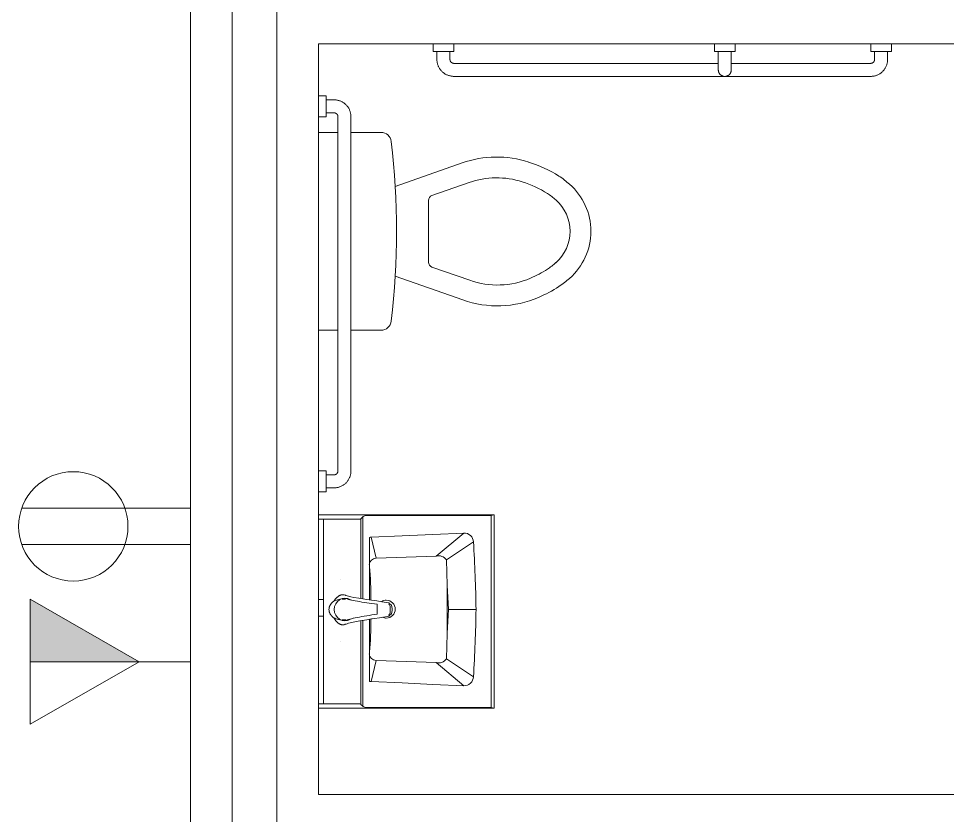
# Model space of a CAD drawing. Header units: inches. Extents: x 1 to 4574, y -953 to 1388.
# Drawn here: x 2919.8 to 3008.9, y -79.3 to -2.8 of the extents above; entities that cross this region are included whole.
import ezdxf

# ---------------------------------------------------------------- set-up
doc = ezdxf.new("R2010")
doc.units = ezdxf.units.IN
doc.header["$MEASUREMENT"] = 0
for name, color, linetype, lineweight in [('A-ANNO-NOTE', 131, 'Continuous', 20), ('A-WALL', 113, 'Continuous', 50), ('P-SANR-FIXT', 6, 'Continuous', 9), ('Q-SPCQ', 91, 'Continuous', 9)]:
    doc.layers.add(name, color=color, linetype=linetype, lineweight=lineweight)

# ---------------------------------------------------------------- blocks, each defined once
blk = doc.blocks.new('Sink - Restroom - Wall Mounted - Default-951108-3rd Floor New Construction - Tel_Data_Elec Plan')
at = {"layer": 'P-SANR-FIXT', "lineweight": 13}
for p, q in [((-9.511, -15.36), (-9.511, 1.5)), ((-0.676, 0.999), (-9.095, 0.999)), ((-9.093, 1.5), (-9.093, 0.999)), ((-9.093, 0.999), (-9.093, -2.406)), ((-0.676, 1.5), (-0.676, 0.999)), ((-0.676, 0.999), (0.027, 0.999)), ((0.027, 0.999), (0.939, 0.999)), ((0.939, 0.999), (0.939, 1.5)), ((8.646, 0.999), (0.939, 0.999)), ((8.646, 0.999), (8.646, 1.5)), ((8.649, -2.406), (8.649, 0.999)), ((9.065, 1.5), (9.065, -15.35)), ((-9.131, -2.585), (-9.315, -2.765)), ((-9.131, -2.585), (-1.1, -2.585)), ((1.02, -2.585), (8.687, -2.585)), ((8.871, -2.765), (8.687, -2.585)), ((-9.447, -3.387), (-9.447, -15.089)), ((-9.315, -2.765), (-1.07, -2.765)), ((-4.924, -4.042), (-6.951, -3.561)), ((-6.925, -3.387), (-0.968, -3.387)), ((1.088, -3.387), (0.892, -3.412)), ((0.895, -3.387), (6.876, -3.387)), ((0.991, -2.765), (8.871, -2.765)), ((6.924, -3.561), (4.896, -4.042)), ((9.004, -15.089), (9.004, -3.387)), ((-4.924, -4.042), (-5.124, -9.789)), ((5.097, -9.789), (4.896, -4.042)), ((-7.341, -12.447), (-5.124, -9.789)), ((7.313, -12.447), (5.097, -9.789)), ((-4.761, -10.785), (-6.485, -13.377)), ((-4.761, -10.785), (-2.331, -10.87)), ((-2.331, -10.87), (2.304, -10.87)), ((-0.014, -13.627), (-0.014, -10.968)), ((2.304, -10.87), (4.733, -10.785)), ((6.457, -13.377), (4.733, -10.785)), ((-9.447, -15.089), (-9.511, -15.36)), ((-9.447, -15.089), (9.004, -15.089)), ((9.065, -15.35), (9.004, -15.089)), ((-9.511, -15.36), (9.062, -15.36)), ((9.062, -15.36), (9.065, -15.35))]:
    blk.add_line(p, q, dxfattribs=at)
at = {"layer": 'P-SANR-FIXT', "lineweight": 13, "flags": 128}
for points in [[(-9.093, -2.406), (-9.094, -2.45), (-9.098, -2.491), (-9.104, -2.527), (-9.111, -2.555), (-9.121, -2.575), (-9.131, -2.585)], [(8.687, -2.585), (8.677, -2.575), (8.668, -2.555), (8.66, -2.527), (8.654, -2.491), (8.65, -2.45), (8.649, -2.406)], [(-9.315, -2.765), (-9.35, -2.8), (-9.382, -2.869), (-9.409, -2.969), (-9.43, -3.094), (-9.443, -3.236), (-9.447, -3.387)], [(-7.341, -12.447), (-7.211, -9.485), (-7.081, -6.523), (-6.951, -3.561)], [(6.924, -3.561), (7.054, -6.523), (7.183, -9.485), (7.313, -12.447)], [(9.004, -3.387), (8.999, -3.236), (8.986, -3.094), (8.966, -2.969), (8.938, -2.869), (8.906, -2.8), (8.871, -2.765)], [(-0.014, -10.968), (-1.172, -10.919), (-2.331, -10.87)], [(2.304, -10.87), (1.145, -10.919), (-0.014, -10.968)]]:
    blk.add_lwpolyline(points, dxfattribs=at)
at = {"layer": 'P-SANR-FIXT', "lineweight": 13}
for centre, radius, start, end in [((-6.112, -3.598), 0.84, 165.45248, 177.48865), ((-4.26, -4.042), 0.663, 91.91553, 180), ((-0.996, 29.175), 32.717, 264.48861, 270.08642), ((0.968, 29.175), 32.717, 269.83727, 275.51139), ((4.233, -4.042), 0.663, 360, 88.08447), ((5.977, -3.726), 0.961, 9.87992, 20.65904), ((0.008, -5.013), 0.856, 155.77757, 180), ((0.008, -5.013), 0.856, 180, 360), ((0.008, -5.013), 0.856, 0, 30), ((-4.244, -10.032), 0.913, 164.55702, 235.5318), ((4.217, -10.032), 0.913, 304.4682, 15.44298), ((-6.45, -12.486), 0.892, 177.48865, 267.79303), ((6.423, -12.486), 0.892, 272.20697, 2.51135), ((2.324, 131.109), 144.754, 266.51135, 269.07471), ((-2.351, 131.109), 144.754, 270.92529, 273.48865)]:
    blk.add_arc(centre, radius, start, end, dxfattribs=at)
blk = doc.blocks.new('Faucet-Restroom - Default-1769173-3rd Floor New Construction - Tel_Data_Elec Plan')
at = {"layer": 'P-SANR-FIXT', "lineweight": 13}
for p, q in [((-0.656, 6.128), (-0.656, 5.937)), ((0.344, 5.937), (0.344, 6.128)), ((-1.156, 1.718), (-1.156, 1.463)), ((0.844, 1.473), (0.844, 1.718))]:
    blk.add_line(p, q, dxfattribs=at)
at = {"layer": 'P-SANR-FIXT', "lineweight": 13, "flags": 128}
for points in [[(-0.648, 6.155), (-0.622, 6.181), (-0.581, 6.205), (-0.526, 6.226), (-0.458, 6.244), (-0.379, 6.259), (-0.293, 6.268), (-0.202, 6.273), (-0.11, 6.273), (-0.019, 6.268), (0.067, 6.259), (0.145, 6.244), (0.213, 6.226), (0.269, 6.205), (0.31, 6.181), (0.335, 6.155)], [(-0.809, 5.944), (-0.907, 5.276), (-0.974, 4.808), (-1.047, 4.3)], [(0.496, 5.944), (0.599, 5.29), (0.741, 4.357), (0.75, 4.3)], [(-1.047, 4.3), (-1.114, 3.84), (-1.233, 3.084), (-1.32, 2.6), (-1.383, 2.295), (-1.473, 1.947), (-1.508, 1.843), (-1.524, 1.802)], [(1.255, 1.819), (1.238, 1.858), (1.206, 1.946), (1.162, 2.091), (1.055, 2.54), (0.933, 3.177), (0.824, 3.83), (0.75, 4.3)], [(-1.24, 1.748), (-1.203, 2.014), (-1.095, 2.262)], [(-1.152, 1.808), (-1.155, 1.768), (-1.156, 1.727), (-1.156, 1.718)], [(-1.101, 2.232), (-1.098, 2.241), (-1.073, 2.322), (-1.027, 2.52)], [(0.685, 2.561), (0.731, 2.374), (0.758, 2.287), (0.767, 2.262)], [(0.782, 2.262), (0.891, 2.014), (0.928, 1.748)], [(0.844, 1.718), (0.843, 1.759), (0.841, 1.8), (0.836, 1.841)], [(-3.084, 1.332), (-3.084, 1.332), (-3.084, 1.332), (-3.084, 1.332), (-3.084, 1.332), (-3.084, 1.332), (-3.084, 1.332), (-3.084, 1.331), (-3.084, 1.331), (-3.084, 1.331), (-3.084, 1.331), (-3.084, 1.33), (-3.084, 1.33), (-3.084, 1.33), (-3.084, 1.329), (-3.084, 1.329), (-3.084, 1.329), (-3.084, 1.328), (-3.084, 1.328), (-3.084, 1.328), (-3.084, 1.327), (-3.084, 1.327), (-3.084, 1.326), (-3.084, 1.326), (-3.084, 1.325), (-3.084, 1.325), (-3.084, 1.324), (-3.084, 1.324), (-3.084, 1.323), (-3.084, 1.323), (-3.084, 1.322), (-3.084, 1.322), (-3.084, 1.321), (-3.084, 1.321), (-3.084, 1.32), (-3.084, 1.32), (-3.084, 1.319), (-3.084, 1.319), (-3.084, 1.318), (-3.084, 1.318), (-3.084, 1.317), (-3.084, 1.317), (-3.084, 1.316), (-3.084, 1.316), (-3.084, 1.315), (-3.084, 1.315), (-3.084, 1.314), (-3.084, 1.314), (-3.084, 1.313), (-3.084, 1.313), (-3.084, 1.313), (-3.084, 1.312), (-3.084, 1.312), (-3.084, 1.311), (-3.084, 1.311), (-3.084, 1.311), (-3.084, 1.31), (-3.084, 1.31), (-3.084, 1.31), (-3.084, 1.309), (-3.084, 1.309), (-3.084, 1.309), (-3.084, 1.309), (-3.084, 1.308), (-3.084, 1.308), (-3.084, 1.308), (-3.084, 1.308), (-3.084, 1.308), (-3.084, 1.307), (-3.084, 1.307), (-3.084, 1.307)], [(0.928, 1.748), (0.891, 1.483), (0.782, 1.235), (0.61, 1.022), (0.386, 0.859), (0.124, 0.756), (-0.156, 0.721), (-0.437, 0.756), (-0.698, 0.859), (-0.923, 1.022), (-1.095, 1.235), (-1.203, 1.483), (-1.24, 1.748)], [(2.928, 1.307), (2.928, 1.307), (2.928, 1.307), (2.928, 1.307), (2.928, 1.308), (2.928, 1.308), (2.928, 1.308), (2.928, 1.308), (2.928, 1.308), (2.928, 1.309), (2.928, 1.309), (2.928, 1.309), (2.928, 1.309), (2.928, 1.31), (2.928, 1.31), (2.928, 1.31), (2.928, 1.311), (2.928, 1.311), (2.928, 1.312), (2.928, 1.312), (2.928, 1.312), (2.928, 1.313), (2.928, 1.313), (2.928, 1.314), (2.928, 1.314), (2.928, 1.315), (2.928, 1.315), (2.928, 1.316), (2.928, 1.316), (2.928, 1.317), (2.928, 1.317), (2.928, 1.318), (2.928, 1.318), (2.928, 1.319), (2.928, 1.319), (2.928, 1.32), (2.928, 1.32), (2.928, 1.321), (2.928, 1.321), (2.928, 1.322), (2.928, 1.322), (2.928, 1.323), (2.928, 1.323), (2.928, 1.324), (2.928, 1.324), (2.928, 1.325), (2.928, 1.325), (2.928, 1.326), (2.928, 1.326), (2.928, 1.326), (2.928, 1.327), (2.928, 1.327), (2.928, 1.328), (2.928, 1.328), (2.928, 1.328), (2.928, 1.329), (2.928, 1.329), (2.928, 1.33), (2.928, 1.33), (2.928, 1.33), (2.928, 1.33), (2.928, 1.331), (2.928, 1.331), (2.928, 1.331), (2.928, 1.331), (2.928, 1.332), (2.928, 1.332), (2.928, 1.332), (2.928, 1.332), (2.928, 1.332), (2.928, 1.332)]]:
    blk.add_lwpolyline(points, dxfattribs=at)
at = {"layer": 'P-SANR-FIXT', "lineweight": 13}
for centre, major_axis, start_param, end_param in [((-0.184, 4.694), (1.963, 0), 1.327973, 1.81362), ((-0.184, 4.967), (1.614, 0), 4.415652, 5.009126)]:
    blk.add_ellipse(centre, major_axis=major_axis, ratio=0.079199, start_param=start_param, end_param=end_param, dxfattribs=at)
for points, knots in [([(-0.809, 5.939), (-0.809, 5.962), (-0.762, 6.009), (-0.577, 6.061), (-0.339, 6.089), (-0.095, 6.094), (0.102, 6.081), (0.24, 6.061), (0.329, 6.042), (0.402, 6.02), (0.456, 5.994), (0.489, 5.967), (0.497, 5.948), (0.497, 5.939)], [-1, -1, -1, -1, -0.852941, -0.705882, -0.588235, -0.470588, -0.352941, -0.294118, -0.235294, -0.176471, -0.117647, -0.058824, 0, 0, 0, 0]), ([(-1.58, 1.575), (-1.57, 1.647), (-1.55, 1.724), (-1.521, 1.794), (-1.517, 1.804)], [0, 0, 0, 0, 0.05555556, 0.06468184, 0.06468184, 0.06468184, 0.06468184]), ([(1.248, 1.82), (1.26, 1.793), (1.289, 1.719), (1.308, 1.636), (1.316, 1.582)], [0.9320871, 0.9320871, 0.9320871, 0.9320871, 0.95833333, 1, 1, 1, 1]), ([(-0.981, 0.718), (-1.047, 0.754), (-1.14, 0.815), (-1.238, 0.896), (-1.291, 0.946), (-1.335, 0.992), (-1.383, 1.047), (-1.425, 1.101), (-1.451, 1.141), (-1.465, 1.165), (-1.486, 1.2), (-1.515, 1.256), (-1.541, 1.32), (-1.556, 1.372), (-1.569, 1.425), (-1.579, 1.492), (-1.581, 1.547), (-1.58, 1.575)], [0, 0, 0, 0, 0.2, 0.3, 0.35, 0.4, 0.475, 0.55, 0.5875, 0.60625, 0.625, 0.7, 0.775, 0.8125, 0.85, 0.925, 1, 1, 1, 1]), ([(-1.153, 1.361), (-1.148, 1.289), (-1.128, 1.133), (-1.065, 0.912), (-1.01, 0.78), (-0.981, 0.718)], [0.68454, 0.68454, 0.68454, 0.68454, 0.7777778, 0.8888889, 1, 1, 1, 1]), ([(1.316, 1.582), (1.316, 1.542), (1.313, 1.483), (1.299, 1.406), (1.285, 1.35), (1.265, 1.294), (1.24, 1.24), (1.216, 1.195), (1.196, 1.161), (1.175, 1.128), (1.147, 1.087), (1.11, 1.041), (1.071, 0.996), (1.03, 0.954), (0.988, 0.913), (0.928, 0.862), (0.818, 0.778), (0.716, 0.718), (0.643, 0.683)], [0, 0, 0, 0, 0.1, 0.15, 0.2, 0.25, 0.3, 0.35, 0.375, 0.4, 0.45, 0.5, 0.55, 0.6, 0.65, 0.7, 0.8, 1, 1, 1, 1]), ([(0.643, 0.683), (0.674, 0.743), (0.733, 0.874), (0.808, 1.108), (0.834, 1.28), (0.84, 1.368)], [0, 0, 0, 0, 0.1111111, 0.2222222, 0.3329449, 0.3329449, 0.3329449, 0.3329449]), ([(-0.981, 0.718), (-0.952, 0.671), (-0.903, 0.603), (-0.838, 0.531), (-0.799, 0.492), (-0.769, 0.463), (-0.738, 0.437), (-0.696, 0.402), (-0.642, 0.363), (-0.584, 0.327), (-0.536, 0.301), (-0.498, 0.283), (-0.459, 0.267), (-0.405, 0.248), (-0.307, 0.22), (-0.217, 0.209), (-0.156, 0.207)], [0, 0, 0, 0, 0.166667, 0.25, 0.291667, 0.333333, 0.375, 0.416667, 0.5, 0.583333, 0.625, 0.666667, 0.708333, 0.75, 0.833333, 1, 1, 1, 1]), ([(-0.156, 0.207), (-0.098, 0.209), (-0.013, 0.22), (0.081, 0.246), (0.133, 0.264), (0.171, 0.279), (0.207, 0.295), (0.254, 0.319), (0.309, 0.352), (0.362, 0.389), (0.403, 0.421), (0.433, 0.446), (0.463, 0.472), (0.501, 0.508), (0.565, 0.575), (0.614, 0.638), (0.643, 0.683)], [0, 0, 0, 0, 0.166667, 0.25, 0.291667, 0.333333, 0.375, 0.416667, 0.5, 0.583333, 0.625, 0.666667, 0.708333, 0.75, 0.833333, 1, 1, 1, 1])]:
    blk.add_open_spline(points, degree=3, knots=knots, dxfattribs=at)
for points in [[(-1.24, 1.748), (-1.191, 1.859), (-1.094, 2.176), (-0.948, 2.902), (-0.802, 3.815), (-0.705, 4.499), (-0.656, 4.844)], [(0.288, 4.844), (0.341, 4.499), (0.448, 3.815), (0.608, 2.902), (0.768, 2.176), (0.874, 1.859), (0.928, 1.748)]]:
    blk.add_open_spline(points, degree=3, dxfattribs=at)
blk = doc.blocks.new('Toilet - Wall-Mounted - 2D - ADA-993703-3rd Floor New Construction - Tel_Data_Elec Plan')
at = {"layer": 'P-SANR-FIXT', "lineweight": 13}
for p, q in [((-9.5, 0), (-9.5, -1.875)), ((9.5, -1.875), (9.5, 0)), ((-9.5, -3.125), (-9.5, -6.004)), ((9.5, -6.004), (9.5, -3.124)), ((-6.593, -13.861), (-4.317, -7.374)), ((6.571, -13.799), (4.317, -7.374)), ((2.961, -10.562), (-2.961, -10.562)), ((-3.433, -10.896), (-4.705, -14.523)), ((4.684, -14.461), (3.433, -10.896))]:
    blk.add_line(p, q, dxfattribs=at)
for centre, radius, start, end in [((-8.5, -6.004), 1, 180, 263.31601), ((8.5, -6.004), 1, 276.68399, 360), ((0, 66.528), 74.028, 263.31601, 276.68399), ((-2.961, -11.062), 0.5, 90, 160.66852), ((2.961, -11.062), 0.5, 19.33148, 90), ((2.844, -17.172), 10, 160.66852, 203.32871), ((-2.865, -17.11), 10, 342.13715, 19.33148), ((2.844, -17.172), 8, 160.66852, 203.32871), ((-2.865, -17.11), 8, 342.13715, 19.33148), ((-5.914, -16.127), 11.203, 328.4728, 342.13715), ((6.527, -15.583), 12.012, 203.32871, 212.16187), ((-5.914, -16.127), 13.203, 328.21618, 342.13715), ((6.527, -15.583), 14.012, 203.32871, 212.35383), ((3.983, -16.663), 9.293, 214.87904, 221.20143), ((-3.983, -16.663), 9.293, 318.79857, 325.05942), ((3.983, -16.663), 11.293, 214.63594, 221.20143), ((0, -20.149), 4, 221.20143, 318.79857), ((-3.983, -16.663), 11.293, 318.79857, 325.36406), ((0, -20.149), 6, 221.20143, 318.79857)]:
    blk.add_arc(centre, radius, start, end, dxfattribs=at)
blk = doc.blocks.new('ADA - toilet_3-piece_grab_bars - 17_ Seat Height-2618621-3rd Floor New Construction - Tel_Data_Elec Plan')
at = {"layer": 'Q-SPCQ'}
for p, q in [((-9.059, -2), (-9.059, -2.75)), ((-7.059, -2.75), (-7.059, -2)), ((26.941, -2), (26.941, -2.75)), ((28.941, -2.75), (28.941, -2)), ((-7.059, -2.75), (-9.059, -2.75)), ((-8.684, -2.75), (-8.684, -3.5)), ((-7.434, -3.5), (-7.434, -2.75)), ((28.941, -2.75), (26.941, -2.75)), ((27.316, -2.75), (27.316, -3.5)), ((28.566, -3.5), (28.566, -2.75)), ((26.941, -3.875), (-7.059, -3.875)), ((-7.059, -5.125), (26.941, -5.125)), ((33.941, -13), (33.191, -13)), ((33.191, -15), (33.191, -13)), ((33.191, -13.375), (32.441, -13.375)), ((30.816, -15), (30.816, -55)), ((32.066, -40.385), (32.066, -15)), ((32.441, -14.625), (33.191, -14.625)), ((33.191, -15), (33.941, -15)), ((33.941, -40), (33.191, -40)), ((33.191, -42), (33.191, -40)), ((33.941, -40), (33.941, -42)), ((33.191, -40.375), (32.441, -40.375)), ((33.191, -40.375), (32.441, -40.375)), ((32.066, -55), (32.066, -41.614)), ((32.441, -41.625), (33.191, -41.625)), ((32.441, -41.625), (33.191, -41.625)), ((33.191, -42), (33.941, -42)), ((33.941, -55), (33.191, -55)), ((33.191, -57), (33.191, -55)), ((33.191, -55.375), (32.441, -55.375)), ((32.441, -56.625), (33.191, -56.625)), ((33.191, -57), (33.941, -57))]:
    blk.add_line(p, q, dxfattribs=at)
at = {"layer": 'Q-SPCQ', "flags": 128}
for points in [[(-8.684, -3.5), (-8.683, -3.565), (-8.679, -3.63), (-8.672, -3.695), (-8.663, -3.759), (-8.652, -3.823), (-8.637, -3.886), (-8.621, -3.949), (-8.601, -4.011), (-8.58, -4.072), (-8.556, -4.133), (-8.529, -4.192), (-8.5, -4.25), (-8.469, -4.307), (-8.436, -4.363), (-8.4, -4.418), (-8.362, -4.47), (-8.322, -4.522), (-8.281, -4.572), (-8.237, -4.619), (-8.191, -4.666), (-8.144, -4.71), (-8.094, -4.752), (-8.043, -4.793), (-7.991, -4.831), (-7.937, -4.867), (-7.882, -4.901), (-7.825, -4.933), (-7.767, -4.963), (-7.708, -4.99), (-7.648, -5.015), (-7.587, -5.037), (-7.525, -5.057), (-7.462, -5.074), (-7.399, -5.089), (-7.335, -5.101), (-7.271, -5.111), (-7.206, -5.118), (-7.141, -5.123), (-7.076, -5.125), (-7.059, -5.125)], [(-7.059, -3.875), (-7.074, -3.875), (-7.089, -3.874), (-7.104, -3.872), (-7.119, -3.87), (-7.133, -3.868), (-7.148, -3.864), (-7.163, -3.86), (-7.177, -3.856), (-7.191, -3.851), (-7.205, -3.845), (-7.219, -3.839), (-7.232, -3.833), (-7.245, -3.825), (-7.258, -3.818), (-7.271, -3.81), (-7.283, -3.801), (-7.295, -3.792), (-7.306, -3.782), (-7.317, -3.772), (-7.328, -3.761), (-7.338, -3.75), (-7.348, -3.739), (-7.357, -3.727), (-7.366, -3.715), (-7.374, -3.703), (-7.382, -3.69), (-7.39, -3.677), (-7.396, -3.663), (-7.403, -3.65), (-7.408, -3.636), (-7.414, -3.622), (-7.418, -3.608), (-7.422, -3.593), (-7.426, -3.578), (-7.428, -3.564), (-7.431, -3.549), (-7.432, -3.534), (-7.433, -3.519), (-7.434, -3.504), (-7.434, -3.5)], [(26.941, -5.125), (27.006, -5.124), (27.071, -5.12), (27.136, -5.113), (27.2, -5.104), (27.264, -5.093), (27.327, -5.078), (27.39, -5.062), (27.452, -5.043), (27.514, -5.021), (27.574, -4.997), (27.633, -4.97), (27.691, -4.941), (27.748, -4.91), (27.804, -4.877), (27.859, -4.841), (27.912, -4.803), (27.963, -4.764), (28.013, -4.722), (28.061, -4.678), (28.107, -4.632), (28.151, -4.585), (28.194, -4.535), (28.234, -4.484), (28.272, -4.432), (28.308, -4.378), (28.342, -4.323), (28.374, -4.266), (28.404, -4.208), (28.431, -4.149), (28.456, -4.089), (28.478, -4.028), (28.498, -3.966), (28.515, -3.903), (28.53, -3.84), (28.542, -3.776), (28.552, -3.712), (28.559, -3.647), (28.564, -3.583), (28.566, -3.518), (28.566, -3.5)], [(27.316, -3.5), (27.316, -3.515), (27.315, -3.53), (27.313, -3.545), (27.311, -3.56), (27.309, -3.575), (27.305, -3.589), (27.301, -3.604), (27.297, -3.618), (27.292, -3.632), (27.286, -3.646), (27.28, -3.66), (27.274, -3.673), (27.267, -3.686), (27.259, -3.699), (27.251, -3.712), (27.242, -3.724), (27.233, -3.736), (27.223, -3.747), (27.213, -3.758), (27.202, -3.769), (27.191, -3.779), (27.18, -3.789), (27.168, -3.798), (27.156, -3.807), (27.144, -3.816), (27.131, -3.823), (27.118, -3.831), (27.104, -3.838), (27.091, -3.844), (27.077, -3.85), (27.063, -3.855), (27.049, -3.859), (27.034, -3.863), (27.02, -3.867), (27.005, -3.87), (26.99, -3.872), (26.975, -3.873), (26.96, -3.875), (26.945, -3.875), (26.941, -3.875)], [(32.441, -13.375), (32.376, -13.376), (32.311, -13.38), (32.247, -13.387), (32.182, -13.396), (32.118, -13.407), (32.055, -13.422), (31.992, -13.438), (31.93, -13.457), (31.869, -13.479), (31.808, -13.503), (31.749, -13.53), (31.691, -13.559), (31.634, -13.59), (31.578, -13.623), (31.524, -13.659), (31.471, -13.697), (31.419, -13.736), (31.37, -13.778), (31.322, -13.822), (31.275, -13.868), (31.231, -13.915), (31.189, -13.965), (31.148, -14.016), (31.11, -14.068), (31.074, -14.122), (31.04, -14.177), (31.008, -14.234), (30.978, -14.292), (30.951, -14.351), (30.927, -14.411), (30.904, -14.472), (30.884, -14.534), (30.867, -14.597), (30.852, -14.66), (30.84, -14.724), (30.83, -14.788), (30.823, -14.853), (30.818, -14.917), (30.816, -14.982), (30.816, -15)], [(32.066, -15), (32.066, -14.985), (32.067, -14.97), (32.069, -14.955), (32.071, -14.94), (32.074, -14.925), (32.077, -14.911), (32.081, -14.896), (32.085, -14.882), (32.09, -14.868), (32.096, -14.854), (32.102, -14.84), (32.108, -14.827), (32.116, -14.814), (32.123, -14.801), (32.132, -14.788), (32.14, -14.776), (32.149, -14.764), (32.159, -14.753), (32.169, -14.742), (32.18, -14.731), (32.191, -14.721), (32.202, -14.711), (32.214, -14.702), (32.226, -14.693), (32.238, -14.684), (32.251, -14.677), (32.264, -14.669), (32.278, -14.662), (32.291, -14.656), (32.305, -14.65), (32.319, -14.645), (32.334, -14.641), (32.348, -14.637), (32.363, -14.633), (32.377, -14.63), (32.392, -14.628), (32.407, -14.627), (32.422, -14.625), (32.437, -14.625), (32.441, -14.625)], [(30.829, -40.876), (30.834, -40.851), (30.84, -40.827), (30.848, -40.803), (30.856, -40.78), (30.865, -40.757), (30.876, -40.734), (30.887, -40.711), (30.899, -40.689), (30.912, -40.668), (30.925, -40.647), (30.94, -40.627), (30.955, -40.607), (30.971, -40.588), (30.988, -40.569), (31.006, -40.552), (31.024, -40.535), (31.043, -40.518), (31.062, -40.503), (31.083, -40.488), (31.103, -40.474), (31.125, -40.461), (31.146, -40.449), (31.169, -40.437), (31.191, -40.427), (31.215, -40.417), (31.238, -40.409), (31.262, -40.401), (31.286, -40.395), (31.31, -40.389), (31.335, -40.384), (31.36, -40.38), (31.384, -40.378), (31.409, -40.376), (31.434, -40.375), (31.441, -40.375)], [(31.441, -40.375), (31.442, -40.375), (31.444, -40.375), (31.448, -40.375), (31.454, -40.375), (31.461, -40.375)], [(32.441, -40.375), (32.401, -40.375), (32.361, -40.375), (32.321, -40.375), (32.282, -40.375), (32.242, -40.375), (32.203, -40.375), (32.165, -40.375), (32.127, -40.375), (32.089, -40.375), (32.052, -40.375), (32.015, -40.375), (31.979, -40.375), (31.944, -40.375), (31.91, -40.375), (31.876, -40.375), (31.844, -40.375), (31.812, -40.375), (31.782, -40.375), (31.752, -40.375), (31.724, -40.375), (31.696, -40.375), (31.67, -40.375), (31.645, -40.375), (31.622, -40.375), (31.6, -40.375), (31.579, -40.375), (31.559, -40.375), (31.541, -40.375), (31.524, -40.375), (31.509, -40.375), (31.495, -40.375), (31.483, -40.375), (31.472, -40.375), (31.463, -40.375), (31.456, -40.375), (31.45, -40.375), (31.445, -40.375), (31.442, -40.375), (31.441, -40.375)], [(31.689, -40.375), (31.716, -40.375), (31.744, -40.375), (31.774, -40.375), (31.804, -40.375), (31.835, -40.375), (31.868, -40.375), (31.901, -40.375), (31.935, -40.375), (31.97, -40.375), (32.005, -40.375), (32.042, -40.375), (32.079, -40.375), (32.116, -40.375), (32.154, -40.375), (32.193, -40.375), (32.232, -40.375), (32.271, -40.375), (32.311, -40.375), (32.35, -40.375), (32.39, -40.375), (32.43, -40.375), (32.441, -40.375)], [(31.441, -41.625), (31.416, -41.625), (31.391, -41.623), (31.366, -41.621), (31.341, -41.617), (31.317, -41.613), (31.293, -41.607), (31.268, -41.601), (31.244, -41.593), (31.221, -41.585), (31.198, -41.576), (31.175, -41.565), (31.152, -41.554), (31.131, -41.542), (31.109, -41.53), (31.088, -41.516), (31.068, -41.501), (31.048, -41.486), (31.029, -41.47), (31.01, -41.453), (30.993, -41.435), (30.976, -41.417), (30.959, -41.398), (30.944, -41.379), (30.929, -41.358), (30.915, -41.338), (30.902, -41.316), (30.89, -41.295), (30.879, -41.272), (30.868, -41.25), (30.859, -41.226), (30.85, -41.203), (30.842, -41.179), (30.836, -41.155), (30.83, -41.131), (30.825, -41.106)], [(31.463, -41.625), (31.456, -41.625), (31.45, -41.625), (31.445, -41.625), (31.442, -41.625), (31.441, -41.625)], [(31.441, -41.625), (31.442, -41.625), (31.444, -41.625), (31.448, -41.625), (31.454, -41.625), (31.461, -41.625), (31.47, -41.625), (31.48, -41.625), (31.492, -41.625), (31.505, -41.625), (31.52, -41.625), (31.536, -41.625), (31.554, -41.625), (31.573, -41.625), (31.594, -41.625), (31.616, -41.625), (31.639, -41.625), (31.663, -41.625), (31.689, -41.625), (31.716, -41.625), (31.744, -41.625), (31.774, -41.625), (31.804, -41.625), (31.835, -41.625), (31.868, -41.625), (31.901, -41.625), (31.935, -41.625), (31.97, -41.625), (32.005, -41.625), (32.042, -41.625), (32.079, -41.625), (32.116, -41.625), (32.154, -41.625), (32.193, -41.625), (32.232, -41.625), (32.271, -41.625), (32.311, -41.625), (32.35, -41.625), (32.39, -41.625), (32.43, -41.625), (32.441, -41.625)], [(32.441, -41.625), (32.401, -41.625), (32.361, -41.625), (32.321, -41.625), (32.282, -41.625), (32.242, -41.625), (32.203, -41.625), (32.165, -41.625), (32.127, -41.625), (32.089, -41.625), (32.052, -41.625), (32.015, -41.625), (31.979, -41.625), (31.944, -41.625), (31.91, -41.625), (31.876, -41.625), (31.844, -41.625), (31.812, -41.625), (31.782, -41.625), (31.752, -41.625), (31.724, -41.625), (31.696, -41.625), (31.67, -41.625)], [(30.816, -55), (30.817, -55.065), (30.821, -55.13), (30.828, -55.195), (30.837, -55.259), (30.848, -55.323), (30.863, -55.386), (30.879, -55.449), (30.899, -55.511), (30.92, -55.572), (30.944, -55.633), (30.971, -55.692), (31, -55.75), (31.031, -55.807), (31.064, -55.863), (31.1, -55.918), (31.138, -55.97), (31.178, -56.022), (31.219, -56.072), (31.263, -56.119), (31.309, -56.166), (31.356, -56.21), (31.406, -56.252), (31.457, -56.293), (31.509, -56.331), (31.563, -56.367), (31.618, -56.401), (31.675, -56.433), (31.733, -56.463), (31.792, -56.49), (31.852, -56.515), (31.913, -56.537), (31.975, -56.557), (32.038, -56.574), (32.101, -56.589), (32.165, -56.601), (32.229, -56.611), (32.294, -56.618), (32.359, -56.623), (32.424, -56.625), (32.441, -56.625)], [(32.441, -55.375), (32.426, -55.375), (32.411, -55.374), (32.396, -55.372), (32.381, -55.37), (32.367, -55.368), (32.352, -55.364), (32.337, -55.36), (32.323, -55.356), (32.309, -55.351), (32.295, -55.345), (32.281, -55.339), (32.268, -55.333), (32.255, -55.325), (32.242, -55.318), (32.229, -55.31), (32.217, -55.301), (32.205, -55.292), (32.194, -55.282), (32.183, -55.272), (32.172, -55.261), (32.162, -55.25), (32.152, -55.239), (32.143, -55.227), (32.134, -55.215), (32.126, -55.203), (32.118, -55.19), (32.11, -55.177), (32.104, -55.163), (32.097, -55.15), (32.092, -55.136), (32.086, -55.122), (32.082, -55.108), (32.078, -55.093), (32.074, -55.078), (32.072, -55.064), (32.069, -55.049), (32.068, -55.034), (32.067, -55.019), (32.066, -55.004), (32.066, -55)]]:
    blk.add_lwpolyline(points, dxfattribs=at)

msp = doc.modelspace()

# ---------------------------------------------------------------- hatches: boundary and pattern name
at = {"layer": 'A-ANNO-NOTE', "lineweight": 9}
msp.add_hatch(color=256, dxfattribs=at).paths.add_polyline_path([(2931.385, -64.547), (2920.926, -58.547), (2920.926, -64.547)], flags=0)

# ---------------------------------------------------------------- linework, layer by layer
at = {"layer": 'A-ANNO-NOTE'}
for p, q in [((2936.303, -49.805), (2920.105, -49.805)), ((2936.303, -53.289), (2920.105, -53.289)), ((2920.926, -58.547), (2920.926, -64.547)), ((2931.385, -64.547), (2920.926, -58.547)), ((2920.926, -58.547), (2920.926, -70.547)), ((2931.385, -64.547), (2920.926, -58.547)), ((2920.926, -64.547), (2931.385, -64.547)), ((2936.303, -64.547), (2920.926, -64.547)), ((2931.385, -64.547), (2920.926, -70.547))]:
    msp.add_line(p, q, dxfattribs=at)
msp.add_circle((2925.057, -51.547), 5.25, dxfattribs=at)
at = {"layer": 'A-WALL', "color": 250, "lineweight": 20}
for p, q in [((2936.303, 74.294), (2936.303, -159.735)), ((2940.303, -159.735), (2940.303, 74.794)), ((2944.58, 74.794), (2944.58, -159.735)), ((2948.58, -77.297), (2948.58, -5.221)), ((2948.58, -5.221), (2986.58, -5.221)), ((2988.58, -5.221), (3045.262, -5.221)), ((3057.053, -77.297), (2948.58, -77.297))]:
    msp.add_line(p, q, dxfattribs=at)

# ---------------------------------------------------------------- block references
at = {"layer": 'P-SANR-FIXT', "lineweight": 13}
for name, p, rotation in [('ADA - toilet_3-piece_grab_bars - 17_ Seat Height-2618621-3rd Floor New Construction - Tel_Data_Elec Plan', (2946.58, -39.162), 89.99999999999991), ('Toilet - Wall-Mounted - 2D - ADA-993703-3rd Floor New Construction - Tel_Data_Elec Plan', (2948.58, -23.221), 89.99999999999925), ('Sink - Restroom - Wall Mounted - Default-951108-3rd Floor New Construction - Tel_Data_Elec Plan', (2950.08, -59.501), 89.99999999999982), ('Faucet-Restroom - Default-1769173-3rd Floor New Construction - Tel_Data_Elec Plan', (2949.383, -59.685), 269.9999999999998)]:
    msp.add_blockref(name, p, dxfattribs=dict(at, rotation=rotation))

doc.saveas('drawing.dxf')
